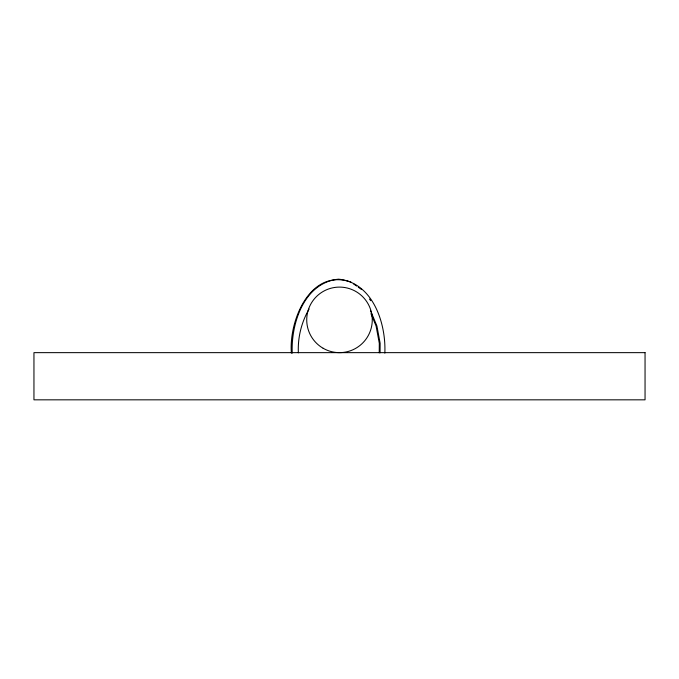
<?xml version="1.0" encoding="UTF-8"?>
<svg xmlns="http://www.w3.org/2000/svg" width="679" height="679" viewBox="0 0 679 679"><rect width="100%" height="100%" fill="white"/><g stroke="black" fill="none" stroke-linecap="round" stroke-linejoin="round"><path stroke-width="1.02" d="M379.23 352.825L379.298 343.294L376.073 325.971L370.929 313.605M380.07 352.825L380.138 343.294L376.913 325.971L370.59 310.753M384.84 353.139C386.173 323.416 372.975 282.566 338.541 279.171C304.107 282.566 290.909 323.416 292.233 353.139M309.106 309.055C301.442 322.126 297.648 337.65 298.361 352.825M350.967 282.091C310.303 267.849 288.66 320.734 291.393 353.139M353.411 283.797L356.653 286.071M358.283 287.209L361.534 289.483M369.461 299.015L370.726 300.687M645.05 352.647L33.95 352.647L33.95 399.829L645.05 399.829L645.05 352.647M323.111 348.251A32.77 32.77 0 0 0 372.27 319.877A32.77 32.77 0 0 0 323.111 291.495A32.77 32.77 0 0 0 323.111 348.251"/></g></svg>
